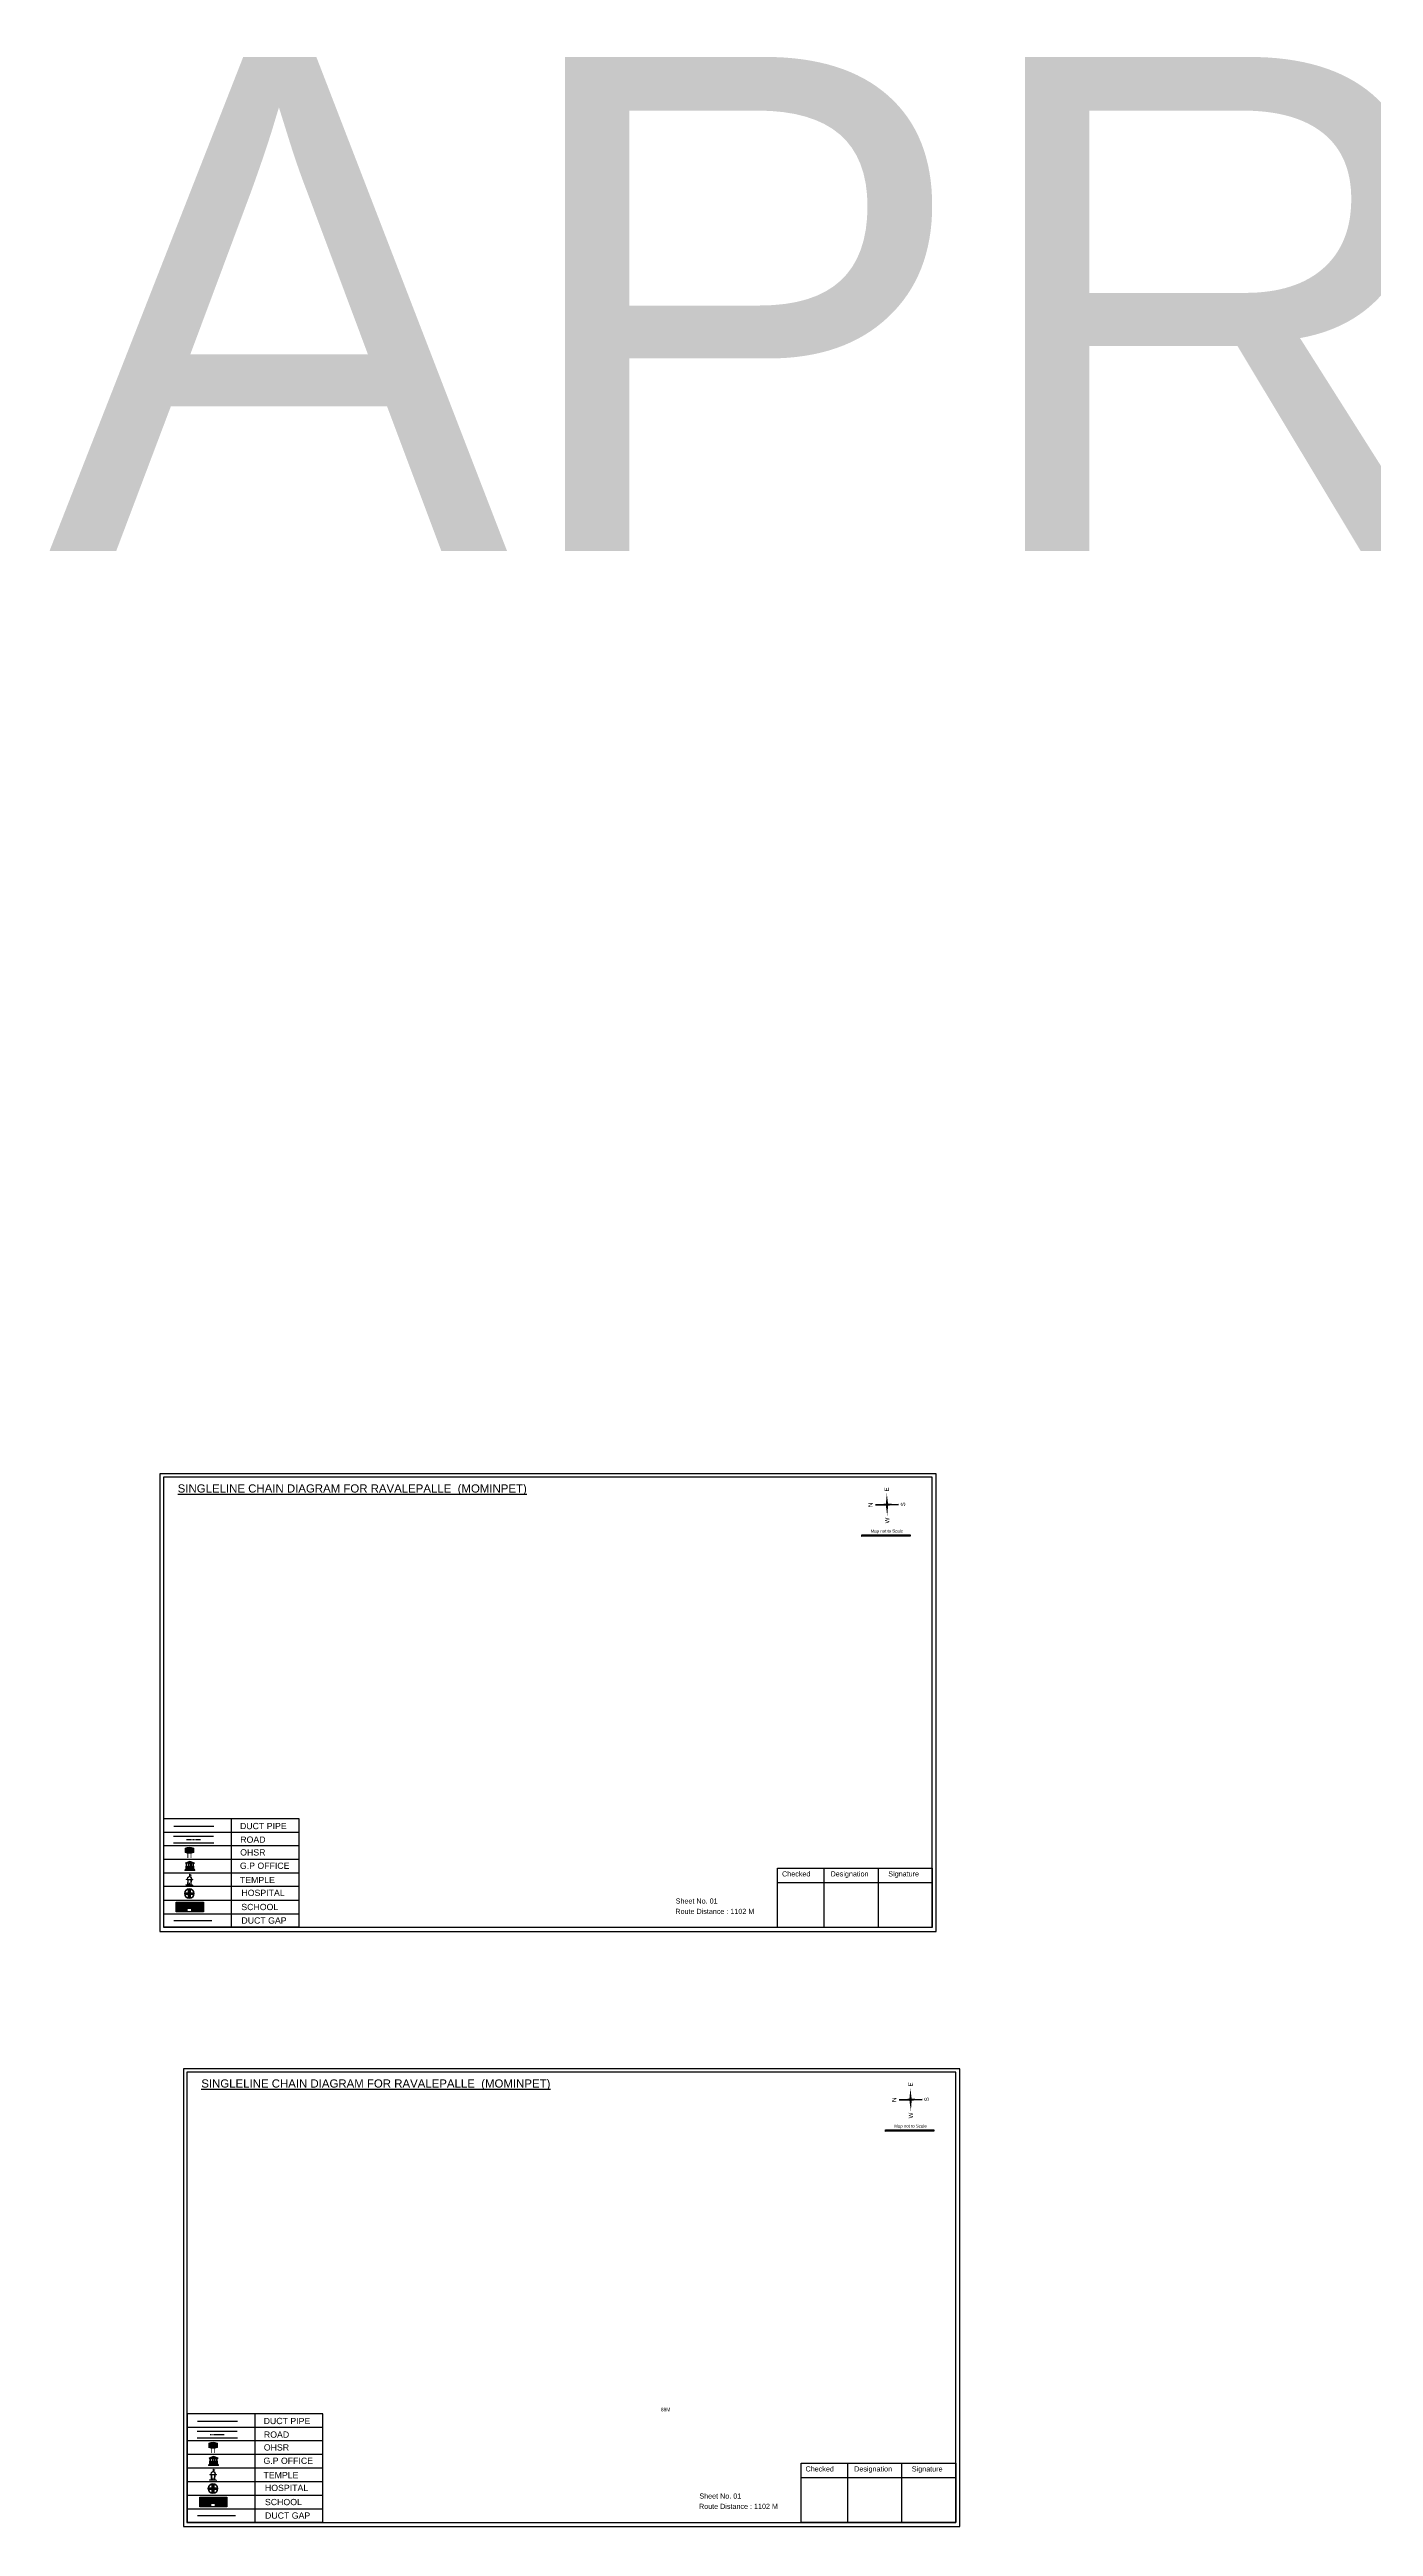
# Model space of a CAD drawing. Header units: inches. Extents: x -117 to 51867, y -12715 to 3423.
# Drawn here: x -117 to 1401, y -9499 to -6661 of the extents above; entities that cross this region are included whole.
import ezdxf

# ---------------------------------------------------------------- set-up
doc = ezdxf.new("R2010")
doc.units = ezdxf.units.IN
doc.header["$MEASUREMENT"] = 0
doc.linetypes.add('DASHEDX2', pattern=[1.5, 1, -0.5])
doc.layers.add('LANDMARK', color=7, linetype='Continuous')
doc.layers.add('OHT', color=7, linetype='Continuous')
doc.styles.get("Standard").update_dxf_attribs({"font": 'arial.ttf'})

# ---------------------------------------------------------------- blocks, each defined once
blk = doc.blocks.new('OHT')
at = {"linetype": 'Continuous', "lineweight": 0, "true_color": 0x0ffffc}
blk.add_hatch(color=4, dxfattribs=at).paths.add_polyline_path([(0.01, 1), (0, 1, 0.101323), (-0.4, 0.92), (-0.4, 0.52, 0.194075), (0.4, 0.52), (0.4, 0.92, 0.097877)])
at = {"color": 4, "linetype": 'Continuous', "lineweight": 0, "true_color": 0x0ffffc, "flags": 128}
for points in [[(-0.4, 0.52), (-0.4, 0.92)], [(0.4, 0.52), (0.4, 0.92)]]:
    blk.add_lwpolyline(points, dxfattribs=at)
at = {"color": 4, "linetype": 'Continuous', "lineweight": 0, "true_color": 0x0ffffc, "const_width": 0.075, "flags": 128}
for points in [[(-0.15, 0), (-0.15, 0.48)], [(0.15, 0), (0.15, 0.47)]]:
    blk.add_lwpolyline(points, dxfattribs=at)
at = {"color": 4, "linetype": 'Continuous', "lineweight": 0, "true_color": 0x0ffffc}
for centre, radius, start, end in [((0.01, -0.02), 1.02, 67.3109, 113.4711), ((0, 1.51), 1.07, 247.7682, 291.7007)]:
    blk.add_arc(centre, radius, start, end, dxfattribs=at)
blk = doc.blocks.new('Government_Office')
at = {"linetype": 'Continuous', "lineweight": 0, "true_color": 0xff0000}
for points in [[(-0.5, 0.05), (0.5, 0.05), (0.5, 0), (-0.5, 0)], [(-0.45, 0.08), (-0.45, 0.12), (0.45, 0.12), (0.45, 0.08)], [(-0.4, 0.14), (-0.4, 0.18), (0.4, 0.18), (0.4, 0.14)]]:
    blk.add_hatch(color=1, dxfattribs=at).paths.add_polyline_path(points)
h = blk.add_hatch(color=1, dxfattribs=at)
h.paths.add_polyline_path([(0.44, 0.72), (0.45, 0.75), (0, 0.93), (-0.45, 0.75), (-0.44, 0.72)])
h.paths.add_polyline_path([(0.36, 0.75), (-0.36, 0.75), (0, 0.9)], flags=16)
h.paths.add_polyline_path([(0, 0.78, -1), (0, 0.87, -1)], flags=0)
h = blk.add_hatch(color=1, dxfattribs=at)
edge = h.paths.add_edge_path()
edge.add_line((-0.27, 0.2), (-0.3, 0.68))
edge.add_line((-0.3, 0.68), (-0.29, 0.68))
edge.add_arc((-0.28, 0.69), 0.0176, 225.304, 441.5659)
edge.add_line((-0.28, 0.7), (-0.39, 0.7))
edge.add_arc((-0.39, 0.69), 0.0176, 98.4341, 314.696)
edge.add_line((-0.38, 0.68), (-0.37, 0.68))
edge.add_line((-0.37, 0.68), (-0.4, 0.2))
edge.add_line((-0.4, 0.2), (-0.27, 0.2))
h = blk.add_hatch(color=1, dxfattribs=at)
edge = h.paths.add_edge_path()
edge.add_line((-0.05, 0.2), (-0.07, 0.68))
edge.add_line((-0.07, 0.68), (-0.07, 0.68))
edge.add_arc((-0.05, 0.69), 0.0176, 225.304, 441.5659)
edge.add_line((-0.05, 0.7), (-0.17, 0.7))
edge.add_arc((-0.17, 0.69), 0.0176, 98.4341, 314.696)
edge.add_line((-0.16, 0.68), (-0.15, 0.68))
edge.add_line((-0.15, 0.68), (-0.18, 0.2))
edge.add_line((-0.18, 0.2), (-0.05, 0.2))
h = blk.add_hatch(color=1, dxfattribs=at)
edge = h.paths.add_edge_path()
edge.add_arc((0, 0.83), 0.0467, 90, 270)
edge.add_arc((0, 0.83), 0.0467, 270, 450)
h = blk.add_hatch(color=1, dxfattribs=at)
edge = h.paths.add_edge_path()
edge.add_line((0.18, 0.2), (0.15, 0.68))
edge.add_line((0.15, 0.68), (0.16, 0.68))
edge.add_arc((0.17, 0.69), 0.0176, 225.304, 441.5659)
edge.add_line((0.17, 0.7), (0.05, 0.7))
edge.add_arc((0.05, 0.69), 0.0176, 98.4341, 314.696)
edge.add_line((0.07, 0.68), (0.07, 0.68))
edge.add_line((0.07, 0.68), (0.05, 0.2))
edge.add_line((0.05, 0.2), (0.18, 0.2))
h = blk.add_hatch(color=1, dxfattribs=at)
edge = h.paths.add_edge_path()
edge.add_line((0.4, 0.2), (0.37, 0.68))
edge.add_line((0.37, 0.68), (0.38, 0.68))
edge.add_arc((0.39, 0.69), 0.0176, 225.304, 441.5659)
edge.add_line((0.4, 0.7), (0.28, 0.7))
edge.add_arc((0.28, 0.69), 0.0176, 98.4341, 314.696)
edge.add_line((0.29, 0.68), (0.3, 0.68))
edge.add_line((0.3, 0.68), (0.27, 0.2))
edge.add_line((0.27, 0.2), (0.4, 0.2))
at = {"color": 1, "linetype": 'Continuous', "lineweight": 0, "true_color": 0xff0000, "flags": 128}
for points in [[(-0.5, 0.05), (0.5, 0.05), (0.5, 0), (-0.5, 0)], [(-0.45, 0.75), (-0.44, 0.72), (0.44, 0.72), (0.45, 0.75), (0, 0.93)], [(-0.45, 0.08), (-0.45, 0.12), (0.45, 0.12), (0.45, 0.08)], [(-0.4, 0.14), (-0.4, 0.18), (0.4, 0.18), (0.4, 0.14)], [(-0.36, 0.75), (0.36, 0.75), (0, 0.9)]]:
    blk.add_lwpolyline(points, close=True, dxfattribs=at)
for points in [[(-0.27, 0.2), (-0.3, 0.68), (-0.29, 0.68, 1.379694), (-0.28, 0.7), (-0.39, 0.7, 1.379694), (-0.38, 0.68), (-0.37, 0.68), (-0.4, 0.2)], [(-0.05, 0.2), (-0.07, 0.68), (-0.07, 0.68, 1.379694), (-0.05, 0.7), (-0.17, 0.7, 1.379694), (-0.16, 0.68), (-0.15, 0.68), (-0.18, 0.2)], [(0, 0.87, 1), (0, 0.78, 1)], [(0.18, 0.2), (0.15, 0.68), (0.16, 0.68, 1.379694), (0.17, 0.7), (0.05, 0.7, 1.379694), (0.07, 0.68), (0.07, 0.68), (0.05, 0.2)], [(0.4, 0.2), (0.37, 0.68), (0.38, 0.68, 1.379694), (0.4, 0.7), (0.28, 0.7, 1.379694), (0.29, 0.68), (0.3, 0.68), (0.27, 0.2)]]:
    blk.add_lwpolyline(points, format="xyb", close=True, dxfattribs=at)
blk = doc.blocks.new('Temple')
at = {"linetype": 'Continuous', "lineweight": 0, "true_color": 0xff0000}
h = blk.add_hatch(color=1, dxfattribs=at)
edge = h.paths.add_edge_path()
edge.add_line((0.17, 0.49), (0.22, 0.49))
edge.add_line((0.22, 0.49), (0.22, 0.5))
edge.add_line((0.22, 0.5), (0.31, 0.5))
edge.add_line((0.31, 0.5), (0.31, 0.53))
edge.add_line((0.31, 0.53), (0.26, 0.53))
edge.add_line((0.26, 0.53), (0.26, 0.54))
edge.add_line((0.26, 0.54), (0.2, 0.54))
edge.add_spline(control_points=[(0.2, 0.54), (0.2, 0.59), (0.19, 0.64), (0.14, 0.74), (0.09, 0.79), (0.03, 0.8), (0.02, 0.81), (0.01, 0.81)], knot_values=[4.712389, 4.712389, 4.712389, 4.712389, 5.278166, 5.278166, 6.117402, 6.117402, 6.223801, 6.223801, 6.223801, 6.223801], degree=3, periodic=0)
edge.add_line((0.01, 0.81), (0.01, 0.79))
edge.add_line((0.01, 0.79), (-0.01, 0.79))
edge.add_line((-0.01, 0.79), (-0.01, 0.81))
edge.add_spline(control_points=[(-0.01, 0.81), (-0.05, 0.8), (-0.1, 0.78), (-0.17, 0.7), (-0.2, 0.63), (-0.2, 0.55), (-0.2, 0.55), (-0.2, 0.54)], knot_values=[6.343965, 6.343965, 6.343965, 6.343965, 6.956638, 6.956638, 7.795874, 7.795874, 7.853982, 7.853982, 7.853982, 7.853982], degree=3, periodic=0)
edge.add_line((-0.2, 0.54), (-0.26, 0.54))
edge.add_line((-0.26, 0.54), (-0.26, 0.53))
edge.add_line((-0.26, 0.53), (-0.31, 0.53))
edge.add_line((-0.31, 0.53), (-0.31, 0.5))
edge.add_line((-0.31, 0.5), (-0.22, 0.5))
edge.add_line((-0.22, 0.5), (-0.22, 0.49))
edge.add_line((-0.22, 0.49), (-0.17, 0.49))
edge.add_line((-0.17, 0.49), (-0.17, 0.07))
edge.add_arc((-0.2, 0.07), 0.03, -90, 0, ccw=False)
edge.add_line((-0.2, 0.04), (-0.26, 0.04))
edge.add_line((-0.26, 0.04), (-0.26, 0.03))
edge.add_line((-0.26, 0.03), (-0.31, 0.03))
edge.add_line((-0.31, 0.03), (-0.31, 0))
edge.add_line((-0.31, 0), (0.31, 0))
edge.add_line((0.31, 0), (0.31, 0.03))
edge.add_line((0.31, 0.03), (0.26, 0.03))
edge.add_line((0.26, 0.03), (0.26, 0.04))
edge.add_line((0.26, 0.04), (0.2, 0.04))
edge.add_arc((0.2, 0.07), 0.03, 180, 270, ccw=False)
edge.add_line((0.17, 0.07), (0.17, 0.49))
h.paths.add_polyline_path([(0.12, 0.07, -0.414214), (0.1, 0.04), (0.05, 0.04), (0.05, 0.03), (-0.05, 0.03), (-0.05, 0.04), (-0.1, 0.04, -0.414214), (-0.12, 0.07), (-0.12, 0.5), (0.12, 0.5)], flags=16)
edge = h.paths.add_edge_path(flags=16)
edge.add_ellipse((0, 0.54), major_axis=(0, 0.242), ratio=0.722808, start_angle=270, end_angle=450, ccw=False)
edge.add_line((0.17, 0.54), (-0.17, 0.54))
h.paths.add_polyline_path([(0.01, 0.23), (0.01, 0.07), (-0.01, 0.07), (-0.01, 0.23)], flags=0)
at = {"linetype": 'Continuous', "lineweight": 0, "true_color": 0xe66000}
blk.add_hatch(color=32, dxfattribs=at).paths.add_polyline_path([(-0.01, 1), (0.15, 0.93), (0, 0.85)])
at = {"linetype": 'Continuous', "lineweight": 0, "true_color": 0xff0000}
h = blk.add_hatch(color=1, dxfattribs=at)
edge = h.paths.add_edge_path()
edge.add_line((0.01, 0.86), (0, 0.85))
edge.add_line((0, 0.85), (0, 0.93))
edge.add_line((0, 0.93), (-0.01, 0.93))
edge.add_line((-0.01, 0.93), (-0.01, 0.81))
edge.add_spline(control_points=[(-0.01, 0.81), (0, 0.81), (0, 0.81), (0.01, 0.81)], knot_values=[6.223801, 6.223801, 6.223801, 6.223801, 6.343965, 6.343965, 6.343965, 6.343965], degree=3, periodic=0)
edge.add_line((0.01, 0.81), (0.01, 0.86))
h = blk.add_hatch(color=1, dxfattribs=at)
edge = h.paths.add_edge_path()
edge.add_line((0.01, 0.79), (0.01, 0.81))
edge.add_spline(control_points=[(0.01, 0.81), (0, 0.81), (0, 0.81), (-0.01, 0.81)], knot_values=[6.223801, 6.223801, 6.223801, 6.223801, 6.343965, 6.343965, 6.343965, 6.343965], degree=3, periodic=0)
edge.add_line((-0.01, 0.81), (-0.01, 0.79))
edge.add_line((-0.01, 0.79), (0.01, 0.79))
at = {"color": 1, "linetype": 'Continuous', "lineweight": 0, "true_color": 0xff0000, "flags": 128}
blk.add_lwpolyline([(0.2, 0.54), (0.26, 0.54), (0.26, 0.53), (0.31, 0.53), (0.31, 0.5), (0.22, 0.5), (0.22, 0.49), (0.17, 0.49), (0.17, 0.07, 0.414214), (0.2, 0.04), (0.26, 0.04), (0.26, 0.03), (0.31, 0.03), (0.31, 0), (-0.31, 0), (-0.31, 0.03), (-0.26, 0.03), (-0.26, 0.04), (-0.2, 0.04, 0.414214), (-0.17, 0.07), (-0.17, 0.49), (-0.22, 0.49), (-0.22, 0.5), (-0.31, 0.5), (-0.31, 0.53), (-0.26, 0.53), (-0.26, 0.54), (-0.2, 0.54)], format="xyb", dxfattribs=at)
blk.add_lwpolyline([(-0.17, 0.54), (0.17, 0.54)], dxfattribs=at)
blk.add_lwpolyline([(0.12, 0.5), (0.12, 0.07, -0.414214), (0.1, 0.04), (0.05, 0.04), (0.05, 0.03), (-0.05, 0.03), (-0.05, 0.04), (-0.1, 0.04, -0.414214), (-0.12, 0.07), (-0.12, 0.5)], format="xyb", close=True, dxfattribs=at)
at = {"color": 32, "linetype": 'Continuous', "lineweight": 0, "true_color": 0xe66000, "flags": 128}
blk.add_lwpolyline([(-0.01, 1), (0.15, 0.93), (0, 0.85), (-0.01, 1)], dxfattribs=at)
at = {"color": 1, "linetype": 'Continuous', "lineweight": 0, "true_color": 0xff0000, "flags": 128}
for points in [[(0.01, 0.93), (-0.01, 0.93), (-0.01, 0.79), (0.01, 0.79)], [(0.01, 0.23), (-0.01, 0.23), (-0.01, 0.07), (0.01, 0.07)]]:
    blk.add_lwpolyline(points, close=True, dxfattribs=at)
at = {"color": 1, "linetype": 'Continuous', "lineweight": 0, "true_color": 0xff0000}
blk.add_ellipse((0, 0.54), major_axis=(0, 0.242), ratio=0.722808, start_param=4.712389, end_param=7.853982, dxfattribs=at)
blk.add_open_spline([(0.2, 0.54), (0.2, 0.59), (0.19, 0.64), (0.14, 0.74), (0.09, 0.79), (-0.02, 0.82), (-0.08, 0.79), (-0.17, 0.7), (-0.2, 0.63), (-0.2, 0.55), (-0.2, 0.55), (-0.2, 0.54)], degree=3, knots=[4.712389, 4.712389, 4.712389, 4.712389, 5.278166, 5.278166, 6.117402, 6.117402, 6.956638, 6.956638, 7.795874, 7.795874, 7.853982, 7.853982, 7.853982, 7.853982], dxfattribs=at)
blk = doc.blocks.new('*U36')
at = {"color": 0, "linetype": 'DASHEDX2', "transparency": 16777216}
blk.add_line((-8.2, 0), (8, 0), dxfattribs=at)
blk = doc.blocks.new('Hospital')
at = {"linetype": 'Continuous', "lineweight": 0, "true_color": 0x000000}
h = blk.add_hatch(color=18, dxfattribs=at)
h.paths.add_polyline_path([(-0.5, 0, 1), (0.5, 0, 1)])
h.paths.add_polyline_path([(0.45, 0, -1), (-0.45, 0, -1)], flags=16)
at = {"linetype": 'Continuous', "true_color": 0xff0000}
blk.add_hatch(color=1, dxfattribs=at).paths.add_polyline_path([(-0.39, 0.08), (-0.08, 0.08), (-0.08, 0.39), (0.08, 0.39), (0.08, 0.08), (0.39, 0.08), (0.39, -0.08), (0.08, -0.08), (0.08, -0.39), (-0.08, -0.39), (-0.08, -0.08), (-0.39, -0.08)])
at = {"color": 1, "linetype": 'Continuous', "true_color": 0xff0000, "flags": 128}
blk.add_lwpolyline([(-0.39, 0.08), (-0.08, 0.08), (-0.08, 0.39), (0.08, 0.39), (0.08, 0.08), (0.39, 0.08), (0.39, -0.08), (0.08, -0.08), (0.08, -0.39), (-0.08, -0.39), (-0.08, -0.08), (-0.39, -0.08)], close=True, dxfattribs=at)
at = {"color": 18, "linetype": 'Continuous', "lineweight": 0, "true_color": 0x000000}
for radius in [0.5, 0.446]:
    blk.add_circle((0, 0), radius, dxfattribs=at)
blk = doc.blocks.new('*U38')
at = {"color": 0, "linetype": 'DASHEDX2', "transparency": 16777216}
blk.add_line((-8.2, 0), (8, 0), dxfattribs=at)

msp = doc.modelspace()

# ---------------------------------------------------------------- hatches: boundary and pattern name
at = {"true_color": 0x0093dd}
h = msp.add_hatch(color=142, dxfattribs=at)
h.dxf.hatch_style = 1
h.paths.add_polyline_path([(814.3, -8362.8), (814.3, -8364.7), (869.8, -8364.5), (869.8, -8362.7)])
at = {"true_color": 0xc8c92d}
h = msp.add_hatch(color=52, dxfattribs=at)
h.dxf.hatch_style = 1
h.paths.add_polyline_path([(34.4, -8783.7), (28.3, -8783.7), (28.3, -8794.8), (34.4, -8794.8)])
h.paths.add_polyline_path([(59.3, -8783.7), (53.1, -8783.7), (53.1, -8794.8), (59.3, -8794.8)])
at = {"true_color": 0x293189}
h = msp.add_hatch(color=177, dxfattribs=at)
h.dxf.hatch_style = 1
h.paths.add_polyline_path([(53.1, -8783.7), (34.4, -8783.7), (34.4, -8794.8), (41.5, -8794.8), (41.5, -8791.2), (45.3, -8791.2), (45.3, -8794.8), (53.1, -8794.8)])
h.paths.add_polyline_path([(37.1, -8786.2), (35.7, -8786.2), (35.7, -8785), (37.1, -8785)], flags=16)
h.paths.add_polyline_path([(50, -8786.2), (50, -8785), (51.4, -8785), (51.4, -8786.2)], flags=16)
at = {"true_color": 0x0093dd}
h = msp.add_hatch(color=142, dxfattribs=at)
h.dxf.hatch_style = 1
h.paths.add_polyline_path([(841.3, -9044.8), (841.3, -9046.6), (896.8, -9046.5), (896.8, -9044.7)])
at = {"true_color": 0xc8c92d}
h = msp.add_hatch(color=52, dxfattribs=at)
h.dxf.hatch_style = 1
h.paths.add_polyline_path([(61.5, -9465.7), (55.3, -9465.7), (55.3, -9476.8), (61.5, -9476.8)])
h.paths.add_polyline_path([(86.3, -9465.7), (80.2, -9465.7), (80.2, -9476.8), (86.3, -9476.8)])
at = {"true_color": 0x293189}
h = msp.add_hatch(color=177, dxfattribs=at)
h.dxf.hatch_style = 1
h.paths.add_polyline_path([(80.2, -9465.7), (61.5, -9465.7), (61.5, -9476.8), (68.5, -9476.8), (68.5, -9473.2), (72.4, -9473.2), (72.4, -9476.8), (80.2, -9476.8)])
h.paths.add_polyline_path([(64.2, -9468.2), (62.8, -9468.2), (62.8, -9466.9), (64.2, -9466.9)], flags=16)
h.paths.add_polyline_path([(77, -9468.2), (77, -9466.9), (78.4, -9466.9), (78.4, -9468.2)], flags=16)

# ---------------------------------------------------------------- linework, layer by layer
for p, q in [((856.3, -8328.1), (830, -8328.6)), ((830, -8328.6), (856.3, -8328.1)), ((856.3, -8328.1), (830, -8328.6)), ((843.2, -8328.3), (856.3, -8328.1)), ((13.6, -8688.3), (13.6, -8811.5)), ((169.1, -8703.9), (13.6, -8703.9)), ((25.3, -8708.2), (71.1, -8708.2)), ((91.4, -8688.3), (91.4, -8812.7)), ((169.1, -8719.4), (13.6, -8719.4)), ((169.1, -8735), (13.6, -8735)), ((25.3, -8715.7), (71.4, -8715.7)), ((169.1, -8750.5), (13.6, -8750.5)), ((169.1, -8766.1), (13.6, -8766.1)), ((13.6, -8781.6), (169.1, -8781.6)), ((13.6, -8797.2), (169.1, -8797.2)), ((13.6, -8811.5), (13.6, -8812.7)), ((13.6, -8811.8), (13.6, -8812.7)), ((169.1, -8812.7), (13.6, -8812.7)), ((883.4, -9010.1), (857.1, -9010.6)), ((857.1, -9010.6), (883.4, -9010.1)), ((883.4, -9010.1), (857.1, -9010.6)), ((870.2, -9010.3), (883.4, -9010.1)), ((40.7, -9370.3), (40.7, -9493.5)), ((196.2, -9385.8), (40.7, -9385.8)), ((52.3, -9390.1), (98.2, -9390.1)), ((118.4, -9370.3), (118.4, -9494.7)), ((196.2, -9401.4), (40.7, -9401.4)), ((196.2, -9417), (40.7, -9417)), ((52.3, -9397.7), (98.4, -9397.7)), ((196.2, -9432.5), (40.7, -9432.5)), ((196.2, -9448.1), (40.7, -9448.1)), ((40.7, -9463.6), (196.2, -9463.6)), ((40.7, -9479.2), (196.2, -9479.2)), ((40.6, -9493.7), (40.6, -9494.7)), ((40.7, -9493.5), (40.7, -9494.7)), ((196.2, -9494.7), (40.7, -9494.7))]:
    msp.add_line(p, q)
at = {"color": 1}
for p, q in [((830, -8328.6), (843.2, -8328.3)), ((857.1, -9010.6), (870.2, -9010.3))]:
    msp.add_line(p, q, dxfattribs=at)
at = {"color": 242, "true_color": 0xcd2027}
for p, q in [((717.7, -8761.3), (894.9, -8761.3)), ((770.7, -8744.9), (770.7, -8812.8)), ((832.9, -8744.9), (832.9, -8812.8)), ((744.7, -9443.3), (922, -9443.3)), ((797.7, -9426.9), (797.7, -9494.8)), ((859.9, -9426.9), (859.9, -9494.8))]:
    msp.add_line(p, q, dxfattribs=at)
for points in [[(9.5, -8292.9), (9.5, -8817.4), (899.6, -8817.4), (899.6, -8292.9)], [(13.6, -8296.9), (13.6, -8812.7), (894.9, -8812.7), (894.9, -8296.9)], [(59.4, -8783.7), (59.4, -8794.8), (28.3, -8794.8), (28.3, -8783.7)], [(37.1, -8785), (37.1, -8786.2), (35.7, -8786.2), (35.7, -8785)], [(50, -8786.2), (50, -8785), (51.4, -8785), (51.4, -8786.2)], [(36.5, -8974.9), (36.5, -9499.4), (926.7, -9499.4), (926.7, -8974.9)], [(40.6, -8978.9), (40.6, -9494.7), (922, -9494.7), (922, -8978.9)], [(86.4, -9465.7), (86.4, -9476.8), (55.3, -9476.8), (55.3, -9465.7)], [(64.2, -9466.9), (64.2, -9468.2), (62.8, -9468.2), (62.8, -9466.9)], [(77, -9468.2), (77, -9466.9), (78.4, -9466.9), (78.4, -9468.2)]]:
    msp.add_lwpolyline(points, close=True)
at = {"color": 142, "true_color": 0x0093dd}
for points in [[(869.8, -8364.5), (814.3, -8364.7), (814.3, -8362.8), (869.8, -8362.7), (869.8, -8364.5)], [(896.8, -9046.5), (841.3, -9046.6), (841.3, -9044.8), (896.8, -9044.7), (896.8, -9046.5)]]:
    msp.add_lwpolyline(points, dxfattribs=at)
for points in [[(169.1, -8812.7), (169.1, -8688.3), (13.6, -8688.3)], [(40.1, -8794.8), (40.1, -8790.7), (46.6, -8790.7), (46.6, -8794.8)], [(196.2, -9494.7), (196.2, -9370.3), (40.7, -9370.3)], [(67.2, -9476.8), (67.2, -9472.7), (73.7, -9472.7), (73.7, -9476.8)]]:
    msp.add_lwpolyline(points)
at = {"color": 242, "true_color": 0xcd2027}
for points in [[(894.9, -8812.8), (717.7, -8812.8), (717.7, -8744.9), (894.9, -8744.9)], [(922, -9494.8), (744.7, -9494.8), (744.7, -9426.9), (922, -9426.9)]]:
    msp.add_lwpolyline(points, close=True, dxfattribs=at)
for points in [[(844.5, -8328.3), (841.7, -8328.4), (842.9, -8315.2)], [(844.5, -8328.3), (841.7, -8328.4), (842.9, -8315.2)], [(844.5, -8328.3), (841.7, -8328.4), (843.4, -8341.5)], [(844.5, -8328.3), (841.7, -8328.4), (843.4, -8341.5)], [(843.2, -8329.6), (843.2, -8326.8), (856.3, -8328.1)], [(843.2, -8329.6), (843.2, -8326.8), (856.3, -8328.1)], [(871.5, -9010.3), (868.7, -9010.3), (870, -8997.2)], [(871.5, -9010.3), (868.7, -9010.3), (870, -8997.2)], [(871.5, -9010.3), (868.7, -9010.3), (870.5, -9023.5)], [(871.5, -9010.3), (868.7, -9010.3), (870.5, -9023.5)], [(870.3, -9011.6), (870.2, -9008.8), (883.4, -9010.1)], [(870.3, -9011.6), (870.2, -9008.8), (883.4, -9010.1)]]:
    msp.add_solid(points)
at = {"color": 1}
for points in [[(843.2, -8329.6), (843.2, -8326.8), (830, -8328.6)], [(843.2, -8329.6), (843.2, -8326.8), (830, -8328.6)], [(870.3, -9011.6), (870.2, -9008.8), (857.1, -9010.6)], [(870.3, -9011.6), (870.2, -9008.8), (857.1, -9010.6)]]:
    msp.add_solid(points, dxfattribs=at)
at = {"layer": 'OHT', "color": 5}
for p, q in [((25.4, -8696.8), (71.3, -8696.8)), ((52.5, -9378.8), (98.4, -9378.8))]:
    msp.add_line(p, q, dxfattribs=at)
at = {"layer": 'OHT', "color": 1}
for p, q in [((25.4, -8805), (69, -8805)), ((52.5, -9486.9), (96.1, -9486.9))]:
    msp.add_line(p, q, dxfattribs=at)

# ---------------------------------------------------------------- block references
at = {"linetype": 'DASHEDX2'}
for name, p in [('*U36', (48.3, -8711.9)), ('*U38', (75.3, -9393.9))]:
    msp.add_blockref(name, p, dxfattribs=at)
at = {"layer": 'LANDMARK'}
for name, p, xscale, yscale, zscale in [('Government_Office', (44, -8747.4), 11.32114773247135, 11.32114773247135, 11.32114773247135), ('Hospital', (43.3, -8774), 11.41772014427468, 11.41772014427468, 11.41772014427468), ('Government_Office', (71.1, -9429.4), 11.32114773247135, 11.32114773247135, 11.32114773247135), ('Hospital', (70.4, -9456), 11.41772014427468, 11.41772014427468, 11.41772014427468)]:
    msp.add_blockref(name, p, dxfattribs=dict(at, xscale=xscale, yscale=yscale, zscale=zscale))
at = {"layer": 'LANDMARK', "xscale": 12.62452535729322, "yscale": 12.62452535729322, "zscale": 12.62452535729322, "rotation": 358.3713438591284}
for p in [(43.4, -8764.5), (70.5, -9446.5)]:
    msp.add_blockref('Temple', p, dxfattribs=at)
at = {"layer": 'OHT', "xscale": 12.45189723782068, "yscale": 12.45189723782068, "zscale": 12.45189723782068}
for p in [(43.4, -8733.3), (70.5, -9415.3)]:
    msp.add_blockref('OHT', p, dxfattribs=at)

# ---------------------------------------------------------------- texts
for s, height, p in [('APRIL DRAWINGS MOMINPET', 566.246, (-118.5, -7235.2)), ('Map not to Scale', 3.542, (824.4, -8360.3)), ('DUCT PIPE', 7.18, (101.4, -8700.2)), ('ROAD ', 7.18, (101.7, -8715.8)), ('G.P OFFICE', 7.18, (101.3, -8745.7)), ('OHSR', 7.18, (101.6, -8730.4)), ('TEMPLE', 7.18, (101.3, -8762.1)), ('HOSPITAL', 7.18, (103, -8776.8)), ('Checked', 5.89, (722.8, -8754.4)), ('Designation', 5.886, (778.5, -8754.4)), ('Signature', 5.89, (844.6, -8754.4)), ('SCHOOL', 7.18, (102.9, -8793)), ('Route Distance : 1102 M', 5.886, (600.5, -8797.4)), ('Sheet No. 01', 5.886, (600.9, -8785.5)), ('DUCT GAP', 7.18, (103, -8808.5)), ('Map not to Scale', 3.542, (851.5, -9042.3)), ('88M', 4, (583.9, -9367.4)), ('DUCT PIPE', 7.18, (128.5, -9382.1)), ('ROAD ', 7.18, (128.8, -9397.7)), ('G.P OFFICE', 7.18, (128.3, -9427.7)), ('OHSR', 7.18, (128.7, -9412.4)), ('TEMPLE', 7.18, (128.3, -9444.1)), ('HOSPITAL', 7.18, (130, -9458.8)), ('Checked', 5.89, (749.8, -9436.4)), ('Designation', 5.886, (805.5, -9436.4)), ('Signature', 5.89, (871.6, -9436.4)), ('SCHOOL', 7.18, (130, -9475)), ('Sheet No. 01', 5.886, (628, -9467.5)), ('Route Distance : 1102 M', 5.886, (627.6, -9479.3)), ('DUCT GAP', 7.18, (130.1, -9490.5))]:
    msp.add_text(s, height=height).set_placement(p)
at = {"color": 242, "true_color": 0xcd2027}
for p in [(30, -8314.4), (57, -8996.4)]:
    msp.add_text('%%USINGLELINE CHAIN DIAGRAM FOR RAVALEPALLE  (MOMINPET)', height=9.375, dxfattribs=at).set_placement(p)
for s, p in [('E', (845.3, -8313)), ('N', (826.8, -8330.9)), ('W', (846, -8349.6)), ('S', (864, -8330.1)), ('E', (872.4, -8995)), ('N', (853.8, -9012.9)), ('W', (873, -9031.6)), ('S', (891.1, -9012.1))]:
    msp.add_text(s, height=4.95, rotation=91.0063).set_placement(p)

doc.saveas('drawing.dxf')
